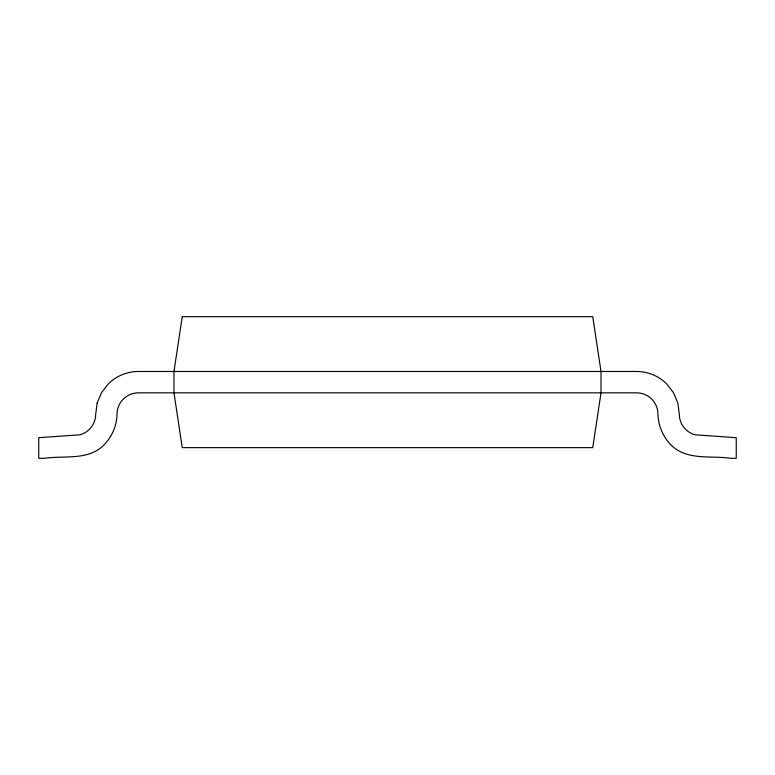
<?xml version="1.0" encoding="UTF-8"?>
<svg xmlns="http://www.w3.org/2000/svg" width="775" height="775" viewBox="0 0 775 775"><rect width="100%" height="100%" fill="white"/><g stroke="black" fill="none" stroke-linecap="round" stroke-linejoin="round"><path stroke-width="1.16" d="M97.146 403.136L95.693 414.189A21.351 21.351 0 0 1 79.864 434.814L38.75 437.691L38.75 458.316L44.272 458.316C64.49 455.303 88.902 460.96 104.538 444.385C112.268 436.189 116.715 425.456 117.044 414.189A21.351 21.351 0 0 1 138.396 392.838L636.604 392.838A21.351 21.351 0 0 1 657.956 414.189C658.285 425.456 662.732 436.189 670.462 444.385C686.098 460.96 710.51 455.303 730.728 458.316L736.25 458.316L736.25 437.691L695.136 434.814A21.351 21.351 0 0 1 679.307 414.189L677.854 403.136L673.591 392.838L666.8 383.993A42.703 42.703 0 0 0 636.604 371.487L138.396 371.487A42.703 42.703 0 0 0 108.2 383.993L101.409 392.838L97.146 403.136M182.251 316.684L173.978 371.487L173.978 392.838L182.251 447.64L592.749 447.64L601.022 392.838L601.022 371.487L592.749 316.684L182.251 316.684"/></g></svg>
